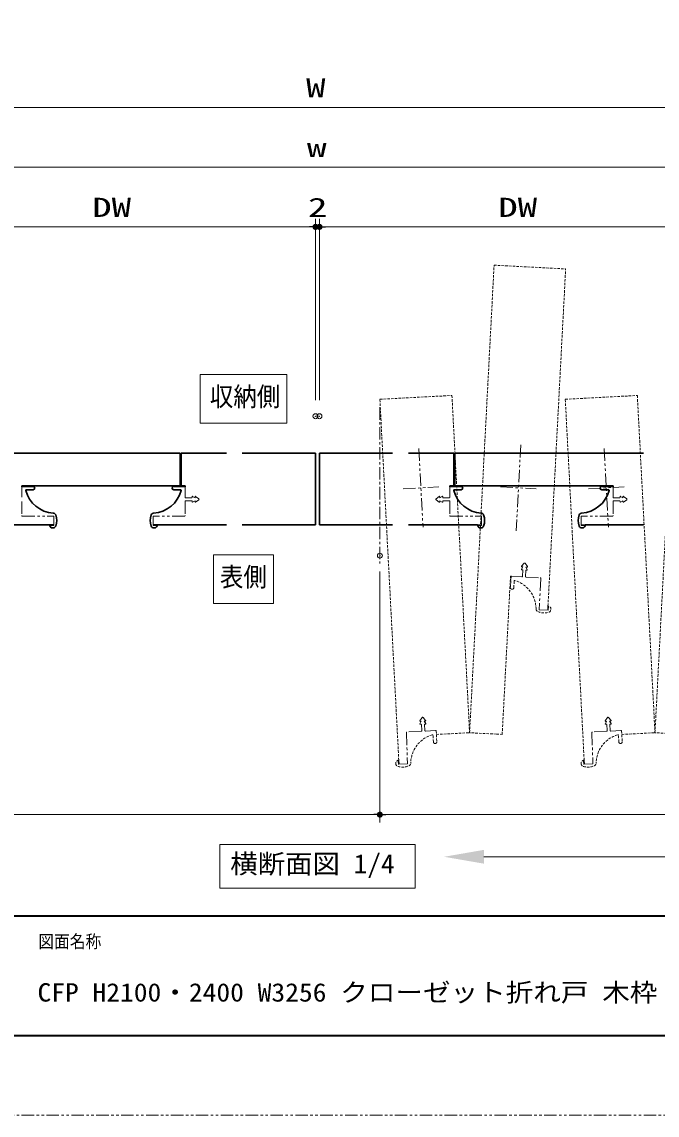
# Model space of a CAD drawing. Units: millimetres, scale not verified. Extents: x -1306 to 1306, y -607 to 607.
# Drawn here: x -882 to -562, y -594 to -45 of the extents above; entities that cross this region are included whole.
import ezdxf
from ezdxf.enums import TextEntityAlignment as Align

# ---------------------------------------------------------------- set-up
doc = ezdxf.new("R2010")
doc.units = ezdxf.units.MM
doc.header["$LTSCALE"] = 5
doc.header["$PDMODE"] = 32
doc.header["$PDSIZE"] = 2.5
for name, pattern in [('USER1', [0.375, 0.25, -0.125]), ('USER2', [2.5, 1.25, -0.25, 0.25, -0.25, 0.25, -0.25]), ('USER3', [2, 1.25, -0.25, 0.25, -0.25])]:
    doc.linetypes.add(name, pattern=pattern)
for name, color, linetype, lineweight in [('0-2_線(白)', 7, 'Continuous', 30), ('0-3_線(黄)', 2, 'Continuous', 15), ('0-5_寸法線', 3, 'Continuous', 13), ('0-6_0', 3, 'Continuous', 25), ('0-7_DEFPOINTS', 7, 'Continuous', 5), ('0-8_点線(黄)', 2, 'USER1', 15), ('0-A_陰線', 1, 'USER2', 9), ('0-B_中心線', 3, 'USER3', 9), ('0-C_図面枠', 7, 'Continuous', 35)]:
    doc.layers.add(name, color=color, linetype=linetype, lineweight=lineweight)
doc.styles.add('ＭＳ ゴシック', font='')
doc.styles.get('ＭＳ ゴシック').set_extended_font_data('MS Gothic')

# ---------------------------------------------------------------- blocks, each defined once
blk = doc.blocks.new('_DOT')
at = {"layer": '0-6_0'}
blk.add_line((-2.5, 0), (-5, 0), dxfattribs=at)
for points in [[(0, 0), (-2.5, 0), (-2.48, 0.313)], [(0, 0), (-2.48, -0.313), (-2.5, 0)], [(0, 0), (-2.48, 0.313), (-2.421, 0.622)], [(0, 0), (-2.421, -0.622), (-2.48, -0.313)], [(0, 0), (-2.421, 0.622), (-2.324, 0.92)], [(0, 0), (-2.324, -0.92), (-2.421, -0.622)], [(0, 0), (-2.324, 0.92), (-2.191, 1.204)], [(0, 0), (-2.191, -1.204), (-2.324, -0.92)], [(0, 0), (-2.191, 1.204), (-2.023, 1.469)], [(0, 0), (-2.023, -1.469), (-2.191, -1.204)], [(0, 0), (-2.023, 1.469), (-1.822, 1.711)], [(0, 0), (-1.822, -1.711), (-2.023, -1.469)], [(0, 0), (-1.822, 1.711), (-1.594, 1.926)], [(0, 0), (-1.594, -1.926), (-1.822, -1.711)], [(0, 0), (-1.594, 1.926), (-1.34, 2.111)], [(0, 0), (-1.34, -2.111), (-1.594, -1.926)], [(0, 0), (-1.34, 2.111), (-1.064, 2.262)], [(0, 0), (-1.064, -2.262), (-1.34, -2.111)], [(0, 0), (-1.064, 2.262), (-0.773, 2.378)], [(0, 0), (-0.773, -2.378), (-1.064, -2.262)], [(0, 0), (-0.773, 2.378), (-0.468, 2.456)], [(0, 0), (-0.468, -2.456), (-0.773, -2.378)], [(0, 0), (-0.468, 2.456), (-0.157, 2.495)], [(0, 0), (-0.157, -2.495), (-0.468, -2.456)], [(0, 0), (-0.157, 2.495), (0.157, 2.495)], [(0, 0), (0.157, -2.495), (-0.157, -2.495)], [(0, 0), (0.157, 2.495), (0.468, 2.456)], [(0, 0), (0.468, 2.456), (0.773, 2.378)], [(0, 0), (0.773, 2.378), (1.064, 2.262)], [(0, 0), (1.064, 2.262), (1.34, 2.111)], [(0, 0), (1.34, 2.111), (1.594, 1.926)], [(0, 0), (1.594, 1.926), (1.822, 1.711)], [(0, 0), (1.822, 1.711), (2.023, 1.469)], [(0, 0), (2.023, 1.469), (2.191, 1.204)], [(0, 0), (2.191, 1.204), (2.324, 0.92)], [(0, 0), (2.324, 0.92), (2.421, 0.622)], [(0, 0), (2.421, 0.622), (2.48, 0.313)], [(0, 0), (2.48, 0.313), (2.5, 0)], [(0, 0), (0.468, -2.456), (0.157, -2.495)], [(0, 0), (0.773, -2.378), (0.468, -2.456)], [(0, 0), (1.064, -2.262), (0.773, -2.378)], [(0, 0), (1.34, -2.111), (1.064, -2.262)], [(0, 0), (1.594, -1.926), (1.34, -2.111)], [(0, 0), (1.822, -1.711), (1.594, -1.926)], [(0, 0), (2.023, -1.469), (1.822, -1.711)], [(0, 0), (2.191, -1.204), (2.023, -1.469)], [(0, 0), (2.324, -0.92), (2.191, -1.204)], [(0, 0), (2.421, -0.622), (2.324, -0.92)], [(0, 0), (2.48, -0.313), (2.421, -0.622)], [(0, 0), (2.5, 0), (2.48, -0.313)]]:
    blk.add_solid(points, dxfattribs=at)

msp = doc.modelspace()

# ---------------------------------------------------------------- linework, layer by layer
at = {"layer": '0-2_線(白)'}
for p, q in [((-802.117, -261.684), (-896.867, -261.684)), ((-778.867, -261.684), (-801.617, -261.684)), ((-801.617, -278.084), (-801.617, -261.684)), ((-734.117, -261.684), (-770.867, -261.684)), ((-734.117, -297.684), (-734.117, -261.684)), ((-732.117, -261.684), (-695.367, -261.684)), ((-732.117, -297.684), (-732.117, -261.684)), ((-687.367, -261.684), (-664.617, -261.684)), ((-664.617, -278.084), (-664.617, -261.684)), ((-664.117, -261.684), (-569.367, -261.684)), ((-881.617, -278.084), (-881.617, -278.684)), ((-881.317, -278.384), (-875.968, -278.384)), ((-875.118, -279.234), (-875.068, -279.234)), ((-806.117, -279.234), (-806.067, -279.234)), ((-799.917, -278.384), (-805.267, -278.384)), ((-799.617, -278.084), (-801.617, -278.084)), ((-799.617, -278.684), (-799.617, -278.084)), ((-666.617, -278.084), (-664.617, -278.084)), ((-666.617, -278.684), (-666.617, -278.084)), ((-666.317, -278.384), (-660.968, -278.384)), ((-660.118, -279.234), (-660.068, -279.234)), ((-591.117, -279.234), (-591.067, -279.234)), ((-584.917, -278.384), (-590.267, -278.384)), ((-584.617, -278.084), (-584.617, -278.684)), ((-875.968, -280.084), (-879.307, -280.084)), ((-805.267, -280.084), (-801.927, -280.084)), ((-660.968, -280.084), (-664.307, -280.084)), ((-590.267, -280.084), (-586.927, -280.084)), ((-865.617, -297.684), (-896.867, -297.684)), ((-865.973, -299.284), (-866.225, -299.284)), ((-866.117, -299.284), (-866.019, -299.284)), ((-815.617, -297.684), (-778.867, -297.684)), ((-815.262, -299.284), (-815.009, -299.284)), ((-815.117, -299.284), (-815.216, -299.284)), ((-734.117, -297.684), (-770.867, -297.684)), ((-732.117, -297.684), (-695.367, -297.684)), ((-652.668, -297.684), (-687.367, -297.684)), ((-650.973, -299.284), (-651.225, -299.284)), ((-651.117, -299.284), (-651.019, -299.284)), ((-600.262, -299.284), (-600.009, -299.284)), ((-600.117, -299.284), (-600.216, -299.284)), ((-598.567, -297.684), (-569.367, -297.684))]:
    msp.add_line(p, q, dxfattribs=at)
for points in [[(-802.117, -261.684), (-802.117, -278.084), (-881.617, -278.084)], [(-664.117, -261.684), (-664.117, -278.084), (-584.617, -278.084)]]:
    msp.add_lwpolyline(points, dxfattribs=at)
for centre, radius, start, end in [((-881.317, -278.684), 0.3, 90, 180), ((-875.968, -279.234), 0.85, 0, 90), ((-875.968, -279.234), 0.85, 270, 0), ((-805.267, -279.234), 0.85, 90, 180), ((-805.267, -279.234), 0.85, 180, 270), ((-799.917, -278.684), 0.3, 0, 90), ((-666.317, -278.684), 0.3, 90, 180), ((-660.968, -279.234), 0.85, 0, 90), ((-660.968, -279.234), 0.85, 270, 0), ((-590.267, -279.234), 0.85, 90, 180), ((-590.267, -279.234), 0.85, 180, 270), ((-584.917, -278.684), 0.3, 0, 90), ((-879.307, -280.384), 0.3, 90, 194.89734), ((-865.049, -276.809), 15, 194.09364, 267.13192), ((-816.186, -276.809), 15, 272.86808, 345.90636), ((-801.927, -280.384), 0.3, 345.10266, 90), ((-664.307, -280.384), 0.3, 90, 194.89734), ((-650.049, -276.809), 15, 194.09364, 267.13192), ((-601.186, -276.809), 15, 272.86808, 345.90636), ((-586.927, -280.384), 0.3, 345.10266, 90), ((-866.023, -293.273), 1.5, 19.8312, 81.41517), ((-872.117, -295.534), 8, 339.74775, 20.25776), ((-809.117, -295.534), 8, 159.74224, 200.25225), ((-815.212, -293.273), 1.5, 98.58483, 160.1688), ((-651.023, -293.273), 1.5, 19.8312, 81.41517), ((-657.117, -295.534), 8, 339.74775, 20.25776), ((-594.117, -295.534), 8, 159.74224, 200.25225), ((-600.212, -293.273), 1.5, 98.58483, 160.1688), ((-866.171, -297.785), 1.5, 176.14016, 267.93509), ((-866.02, -297.785), 1.5, 271.76981, 339.77688), ((-815.215, -297.785), 1.5, 200.22312, 268.23019), ((-815.063, -297.785), 1.5, 272.06491, 3.85984), ((-651.171, -297.785), 1.5, 176.14016, 267.93509), ((-651.02, -297.785), 1.5, 271.76981, 339.77688), ((-600.215, -297.785), 1.5, 200.22312, 268.23019), ((-600.063, -297.785), 1.5, 272.06491, 3.85984)]:
    msp.add_arc(centre, radius, start, end, dxfattribs=at)
at = {"layer": '0-3_線(黄)'}
msp.add_lwpolyline([(-782.133, -458.182), (-684.102, -458.182), (-684.102, -480.017), (-782.133, -480.017)], close=True, dxfattribs=at)
at = {"layer": '0-5_寸法線'}
for p, q in [((-1152.117, -88.182), (-314.117, -88.182)), ((-1145.117, -118.182), (-321.117, -118.182)), ((-734.117, -235.182), (-734.117, -144.182)), ((-734.117, -235.182), (-734.117, -144.182)), ((-732.117, -235.182), (-732.117, -144.182)), ((-732.117, -235.182), (-732.117, -144.182)), ((-933.117, -148.182), (-737.117, -148.182)), ((-737.117, -148.182), (-740.117, -148.182)), ((-734.117, -148.182), (-732.117, -148.182)), ((-729.117, -148.182), (-726.117, -148.182)), ((-729.117, -148.182), (-533.117, -148.182)), ((-701.745, -321.182), (-701.745, -447.182)), ((-701.745, -321.182), (-701.745, -447.182)), ((-1134.117, -443.182), (-704.745, -443.182)), ((-698.745, -443.182), (-332.117, -443.182)), ((-516.575, -464.319), (-649.468, -464.319))]:
    msp.add_line(p, q, dxfattribs=at)
for points in [[(-792.046, -246.684), (-792.046, -222.167), (-748.55, -222.167), (-748.55, -246.684)], [(-785.376, -337.202), (-785.376, -312.684), (-755.219, -312.684), (-755.219, -337.202)]]:
    msp.add_lwpolyline(points, close=True, dxfattribs=at)
msp.add_solid([(-669.468, -464.319), (-649.468, -460.846), (-649.468, -467.791)], dxfattribs=at)
at = {"layer": '0-7_DEFPOINTS'}
for p in [(-734.117, -148.182), (-732.117, -148.182), (-734.117, -243.182), (-732.117, -243.182), (-701.745, -313.182), (-701.745, -443.182)]:
    msp.add_point(p, dxfattribs=at)
at = {"layer": '0-8_点線(黄)'}
for p, q in [((-656.674, -402.048), (-644.375, -167.37)), ((-644.375, -167.37), (-608.424, -169.254)), ((-617.292, -338.47), (-608.424, -169.254)), ((-563.537, -402.048), (-551.238, -167.37)), ((-701.745, -234.677), (-665.545, -232.78)), ((-692.246, -415.865), (-701.745, -234.677)), ((-665.545, -232.78), (-656.674, -402.048)), ((-608.608, -234.677), (-572.408, -232.78)), ((-599.11, -415.865), (-608.608, -234.677)), ((-572.408, -232.78), (-563.537, -402.048)), ((-635.574, -323.544), (-636.158, -323.514)), ((-635.874, -323.829), (-636.154, -329.172)), ((-634.456, -329.26), (-634.282, -325.925)), ((-635.35, -330.065), (-635.3, -330.065)), ((-615.806, -340.246), (-615.792, -339.994)), ((-615.798, -340.102), (-615.803, -340.2)), ((-674.857, -406.655), (-675.032, -403.32)), ((-673.44, -401.224), (-673.16, -406.566)), ((-673.351, -402.922), (-656.674, -402.048)), ((-643.192, -402.754), (-656.674, -402.048)), ((-581.721, -406.655), (-581.896, -403.32)), ((-580.303, -401.224), (-580.023, -406.566)), ((-580.214, -402.922), (-563.537, -402.048)), ((-550.056, -402.754), (-563.537, -402.048)), ((-673.964, -407.46), (-673.914, -407.46)), ((-580.828, -407.46), (-580.778, -407.46)), ((-693.758, -417.641), (-693.771, -417.389)), ((-693.766, -417.497), (-693.76, -417.595)), ((-600.622, -417.641), (-600.635, -417.389)), ((-600.629, -417.497), (-600.624, -417.595))]:
    msp.add_line(p, q, dxfattribs=at)
msp.add_lwpolyline([(-643.192, -402.754), (-640.296, -402.906), (-636.135, -323.515)], dxfattribs=at)
for centre, radius, start, end in [((-635.574, -323.845), 0.3, 87, 177), ((-635.305, -329.216), 0.85, 177, 267), ((-633.982, -325.941), 0.3, 72.10266, 177), ((-638.299, -339.993), 15, 359.86808, 72.90636), ((-635.305, -329.216), 0.85, 267, 357), ((-621.806, -339.881), 1.5, 185.58483, 247.1688), ((-617.292, -339.969), 1.5, 359.06031, 90.01129), ((-619.229, -333.914), 8, 246.74224, 287.25225), ((-617.3, -340.121), 1.5, 287.22312, 355.23019), ((-671.039, -417.633), 15.227, 106.73634, 179.2081), ((-675.332, -403.336), 0.3, 3, 107.89734), ((-673.739, -401.24), 0.3, 3, 93), ((-577.903, -417.633), 15.227, 106.73634, 179.2081), ((-582.195, -403.336), 0.3, 3, 107.89734), ((-580.603, -401.24), 0.3, 3, 93), ((-674.009, -406.611), 0.85, 183, 273), ((-674.009, -406.611), 0.85, 273, 3), ((-580.872, -406.611), 0.85, 183, 273), ((-580.872, -406.611), 0.85, 273, 3), ((-692.271, -417.365), 1.5, 89.03334, 180.93509), ((-599.135, -417.365), 1.5, 89.03334, 180.93509), ((-692.263, -417.516), 1.5, 184.76981, 252.77688), ((-690.335, -411.309), 8, 252.74775, 293.25776), ((-687.758, -417.276), 1.5, 292.8312, 354.41517), ((-599.127, -417.516), 1.5, 184.76981, 252.77688), ((-597.198, -411.309), 8, 252.74775, 293.25776), ((-594.621, -417.276), 1.5, 292.8312, 354.41517)]:
    msp.add_arc(centre, radius, start, end, dxfattribs=at)
at = {"layer": '0-A_陰線', "color": 4}
for p, q in [((-630.978, -257.589), (-633.24, -300.741)), ((-682.2, -259.389), (-680.077, -298.93)), ((-589.063, -259.389), (-586.941, -298.93)), ((-690.076, -279.628), (-672.201, -278.691)), ((-641.146, -278.691), (-623.271, -279.628)), ((-596.94, -279.628), (-579.065, -278.691)), ((387.036, -594), (-1292.964, -594))]:
    msp.add_line(p, q, dxfattribs=at)
at = {"layer": '0-A_陰線'}
for p, q in [((-881.617, -283.834), (-881.617, -278.684)), ((-799.617, -283.834), (-799.617, -278.684)), ((-666.617, -283.834), (-666.617, -278.684)), ((-584.617, -283.834), (-584.617, -278.684)), ((-799.317, -284.134), (-796.317, -284.134)), ((-796.117, -283.934), (-796.117, -283.584)), ((-795.828, -283.406), (-794.617, -284.134)), ((-794.617, -284.134), (-794.617, -283.584)), ((-794.306, -283.418), (-792.737, -284.644)), ((-792.737, -285.124), (-794.306, -286.351)), ((-671.929, -283.418), (-673.497, -284.644)), ((-673.497, -285.124), (-671.929, -286.351)), ((-670.407, -283.406), (-671.617, -284.134)), ((-671.617, -284.134), (-671.617, -283.584)), ((-670.117, -283.934), (-670.117, -283.584)), ((-666.917, -284.134), (-669.917, -284.134)), ((-584.317, -284.134), (-581.317, -284.134)), ((-581.117, -283.934), (-581.117, -283.584)), ((-580.828, -283.406), (-579.617, -284.134)), ((-579.617, -284.134), (-579.617, -283.584)), ((-579.306, -283.418), (-577.737, -284.644)), ((-577.737, -285.124), (-579.306, -286.351)), ((-881.617, -285.934), (-881.617, -293.084)), ((-799.617, -285.934), (-799.617, -293.084)), ((-796.317, -285.634), (-799.317, -285.634)), ((-796.117, -286.184), (-796.117, -285.834)), ((-794.617, -285.634), (-795.828, -286.363)), ((-794.617, -286.184), (-794.617, -285.634)), ((-671.617, -286.184), (-671.617, -285.634)), ((-671.617, -285.634), (-670.407, -286.363)), ((-670.117, -286.184), (-670.117, -285.834)), ((-669.917, -285.634), (-666.917, -285.634)), ((-666.617, -285.934), (-666.617, -293.084)), ((-584.617, -285.934), (-584.617, -293.084)), ((-581.317, -285.634), (-584.317, -285.634)), ((-581.117, -286.184), (-581.117, -285.834)), ((-579.617, -285.634), (-580.828, -286.363)), ((-579.617, -286.184), (-579.617, -285.634)), ((-881.317, -293.384), (-865.617, -293.384)), ((-865.617, -293.384), (-865.617, -297.984)), ((-799.917, -293.384), (-815.617, -293.384)), ((-666.317, -293.384), (-650.617, -293.384)), ((-666.317, -293.384), (-650.617, -293.384)), ((-650.617, -293.384), (-650.617, -297.984)), ((-600.617, -293.384), (-600.617, -297.984)), ((-584.917, -293.384), (-600.617, -293.384)), ((-867.668, -297.684), (-865.617, -297.684)), ((-865.617, -297.984), (-867.417, -297.984)), ((-813.567, -297.684), (-815.617, -297.684)), ((-815.617, -297.984), (-813.817, -297.984)), ((-652.668, -297.684), (-650.617, -297.684)), ((-650.617, -297.984), (-652.417, -297.984)), ((-598.567, -297.684), (-600.617, -297.684)), ((-600.617, -297.984), (-598.817, -297.984)), ((-630.553, -318.489), (-629.247, -316.987)), ((-628.767, -317.012), (-627.625, -318.642)), ((-630.416, -323.815), (-635.559, -323.545)), ((-630.646, -320.008), (-629.854, -318.837)), ((-630.133, -320.325), (-630.482, -320.306)), ((-629.854, -318.837), (-630.404, -318.808)), ((-630.1, -323.531), (-629.943, -320.535)), ((-628.446, -320.613), (-628.603, -323.609)), ((-627.807, -318.945), (-628.357, -318.916)), ((-628.357, -318.916), (-627.692, -320.163)), ((-627.886, -320.442), (-628.235, -320.424)), ((-628.319, -323.925), (-621.178, -324.299)), ((-620.895, -324.614), (-621.716, -340.293)), ((-617.4, -340.519), (-617.292, -338.47)), ((-680.546, -394.407), (-681.689, -396.037)), ((-678.76, -395.884), (-680.067, -394.381)), ((-587.41, -394.407), (-588.552, -396.037)), ((-585.624, -395.884), (-586.931, -394.381)), ((-680.957, -396.311), (-681.622, -397.558)), ((-681.506, -396.339), (-680.957, -396.311)), ((-681.428, -397.837), (-681.078, -397.819)), ((-680.868, -398.008), (-680.711, -401.004)), ((-679.459, -396.232), (-678.91, -396.203)), ((-678.668, -397.403), (-679.459, -396.232)), ((-679.213, -400.926), (-679.37, -397.93)), ((-679.181, -397.72), (-678.832, -397.701)), ((-587.821, -396.311), (-588.485, -397.558)), ((-588.37, -396.339), (-587.821, -396.311)), ((-588.292, -397.837), (-587.942, -397.819)), ((-587.732, -398.008), (-587.575, -401.004)), ((-586.323, -396.232), (-585.774, -396.203)), ((-585.532, -397.403), (-586.323, -396.232)), ((-586.077, -400.926), (-586.234, -397.93)), ((-586.045, -397.72), (-585.695, -397.701)), ((-680.995, -401.32), (-688.135, -401.694)), ((-678.898, -401.21), (-673.755, -400.94)), ((-587.859, -401.32), (-594.999, -401.694)), ((-585.762, -401.21), (-580.619, -400.94)), ((-692.441, -417.928), (-692.535, -416.131)), ((-692.142, -417.913), (-692.246, -415.865)), ((-599.305, -417.928), (-599.399, -416.131)), ((-599.005, -417.913), (-599.11, -415.865))]:
    msp.add_line(p, q, dxfattribs=at)
for points in [[(-799.917, -293.384), (-815.617, -293.384), (-815.617, -297.984)], [(-621.716, -340.293), (-617.123, -340.533), (-617.028, -338.736)], [(-688.419, -402.009), (-687.848, -417.688), (-692.442, -417.913)], [(-595.283, -402.009), (-594.711, -417.688), (-599.306, -417.913)]]:
    msp.add_lwpolyline(points, dxfattribs=at)
for centre, radius, start, end in [((-799.317, -283.834), 0.3, 180, 270), ((-796.317, -283.934), 0.2, 270, 0), ((-795.917, -283.584), 0.2, 63.43495, 180), ((-794.417, -283.584), 0.2, 56.1695, 180), ((-792.917, -284.884), 0.3, 306.8699, 53.1301), ((-673.317, -284.884), 0.3, 126.8699, 233.1301), ((-671.817, -283.584), 0.2, 0, 123.8305), ((-670.317, -283.584), 0.2, 0, 116.56505), ((-669.917, -283.934), 0.2, 180, 270), ((-666.917, -283.834), 0.3, 270, 0), ((-584.317, -283.834), 0.3, 180, 270), ((-581.317, -283.934), 0.2, 270, 0), ((-580.917, -283.584), 0.2, 63.43495, 180), ((-579.417, -283.584), 0.2, 56.1695, 180), ((-577.917, -284.884), 0.3, 306.8699, 53.1301), ((-799.317, -285.934), 0.3, 90, 180), ((-796.317, -285.834), 0.2, 0, 90), ((-795.917, -286.184), 0.2, 180, 296.56505), ((-794.417, -286.184), 0.2, 180, 303.8305), ((-671.817, -286.184), 0.2, 236.1695, 0), ((-670.317, -286.184), 0.2, 243.43495, 0), ((-669.917, -285.834), 0.2, 90, 180), ((-666.917, -285.934), 0.3, 0, 90), ((-584.317, -285.934), 0.3, 90, 180), ((-581.317, -285.834), 0.2, 0, 90), ((-580.917, -286.184), 0.2, 180, 296.56505), ((-579.417, -286.184), 0.2, 180, 303.8305), ((-881.317, -293.084), 0.3, 180, 270), ((-799.917, -293.084), 0.3, 270, 0), ((-666.317, -293.084), 0.3, 180, 270), ((-584.917, -293.084), 0.3, 270, 0), ((-867.417, -298.184), 0.2, 90, 180), ((-813.817, -298.184), 0.2, 0, 90), ((-652.417, -298.184), 0.2, 90, 180), ((-598.817, -298.184), 0.2, 0, 90), ((-629.017, -317.179), 0.3, 33.8699, 140.1301), ((-630.472, -320.107), 0.2, 150.43495, 267), ((-630.393, -318.609), 0.2, 143.1695, 267), ((-630.4, -323.515), 0.3, 267, 357), ((-630.143, -320.524), 0.2, 357, 87), ((-628.303, -323.625), 0.3, 177, 267), ((-628.246, -320.624), 0.2, 87, 177), ((-627.875, -320.243), 0.2, 267, 23.56505), ((-627.797, -318.745), 0.2, 267, 30.8305), ((-621.194, -324.598), 0.3, 357, 87), ((-616.829, -338.746), 0.2, 87, 177), ((-680.297, -394.574), 0.3, 39.8699, 146.1301), ((-587.161, -394.574), 0.3, 39.8699, 146.1301), ((-681.517, -396.14), 0.2, 149.1695, 273), ((-681.438, -397.638), 0.2, 156.43495, 273), ((-681.068, -398.019), 0.2, 3, 93), ((-679.171, -397.919), 0.2, 93, 183), ((-678.92, -396.004), 0.2, 273, 36.8305), ((-678.842, -397.502), 0.2, 273, 29.56505), ((-588.381, -396.14), 0.2, 149.1695, 273), ((-588.302, -397.638), 0.2, 156.43495, 273), ((-587.932, -398.019), 0.2, 3, 93), ((-586.034, -397.919), 0.2, 93, 183), ((-585.784, -396.004), 0.2, 273, 36.8305), ((-585.706, -397.502), 0.2, 273, 29.56505), ((-688.12, -401.993), 0.3, 93, 183), ((-681.011, -401.02), 0.3, 273, 3), ((-678.914, -400.91), 0.3, 183, 273), ((-594.983, -401.993), 0.3, 93, 183), ((-587.874, -401.02), 0.3, 273, 3), ((-585.777, -400.91), 0.3, 183, 273), ((-692.735, -416.141), 0.2, 3, 93), ((-599.599, -416.141), 0.2, 3, 93)]:
    msp.add_arc(centre, radius, start, end, dxfattribs=at)
at = {"layer": '0-B_中心線'}
msp.add_line((-701.745, -238.677), (-701.745, -317.17), dxfattribs=at)
at = {"layer": '0-C_図面枠'}
msp.add_line((-1252.964, -494), (347.036, -494), dxfattribs=at)
msp.add_lwpolyline([(-1252.964, -554), (347.036, -554), (347.036, 554), (-1252.964, 554)], close=True, dxfattribs=at)

# ---------------------------------------------------------------- block references
at = {"layer": '0-5_寸法線', "xscale": 0.6, "yscale": 0.6}
for p in [(-734.117, -148.182), (-734.117, -148.182), (-701.745, -443.182)]:
    msp.add_blockref('_DOT', p, dxfattribs=at)
at = {"layer": '0-5_寸法線', "xscale": 0.6, "yscale": 0.6, "rotation": 180}
for p in [(-732.117, -148.182), (-732.117, -148.182), (-701.745, -443.182)]:
    msp.add_blockref('_DOT', p, dxfattribs=at)

# ---------------------------------------------------------------- texts
at = {"layer": '0-3_線(黄)', "style": 'ＭＳ ゴシック', "width": 1.05}
msp.add_text('横断面図 1/4', height=9.621, dxfattribs=at).set_placement((-776.94, -475.56), align=Align.BOTTOM_LEFT)
at = {"layer": '0-5_寸法線', "style": 'ＭＳ ゴシック'}
for s, width, p in [('W', 1.5, (-738.832, -86.032)), ('w', 1.5, (-738.355, -116.032)), ('DW', 1.5, (-846.308, -146.032)), ('2', 1.5, (-737.879, -146.032)), ('DW', 1.5, (-642.308, -146.032)), ('収納側', 0.9, (-787.168, -241.005)), ('表側', 0.9, (-782.082, -331.523))]:
    msp.add_text(s, height=9.604, dxfattribs=dict(at, width=width)).set_placement(p, align=Align.BOTTOM_LEFT)
at = {"layer": '0-C_図面枠', "style": 'ＭＳ ゴシック'}
for s, height, width, p in [('図面名称', 6.452, 0.9, (-873.367, -511.963)), ('CFP H2100・2400 W3256 クローゼット折れ戸 木枠 4枚扉', 9.236, 1.1, (-873.76, -539.776))]:
    msp.add_text(s, height=height, dxfattribs=dict(at, width=width)).set_placement(p, align=Align.BOTTOM_LEFT)

doc.saveas('drawing.dxf')
